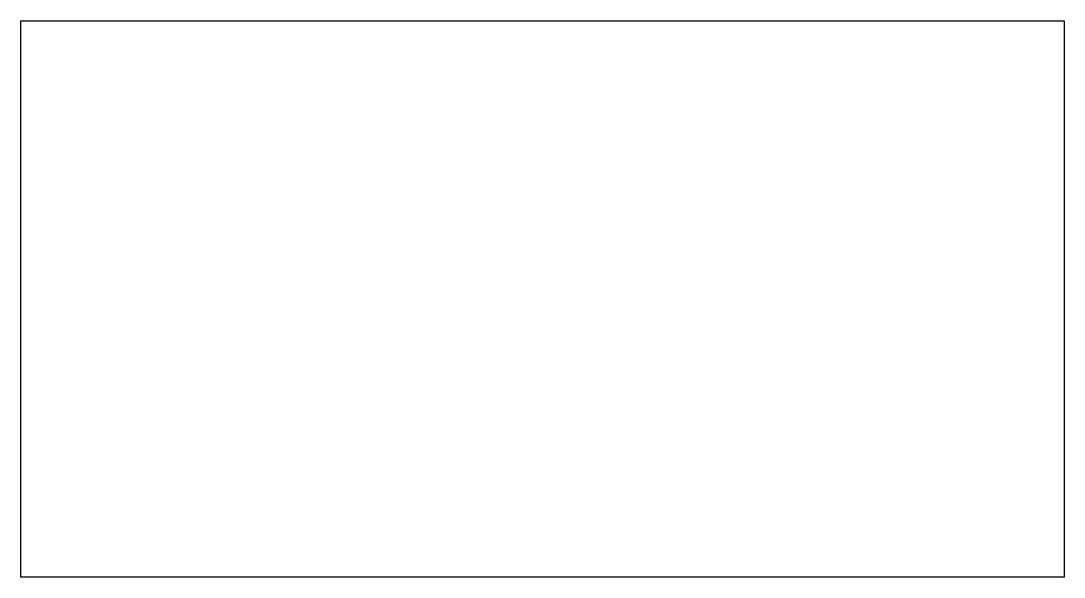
# Model space of a CAD drawing. Extents: x -3 to 147, y 20 to 100.
import ezdxf

# ---------------------------------------------------------------- set-up
doc = ezdxf.new("R2010")
doc.units = 0
doc.layers.get('0').update_dxf_attribs({"linetype": 'continuous'})

msp = doc.modelspace()

# ---------------------------------------------------------------- linework, layer by layer
at = {"color": 0}
msp.add_lwpolyline([(147, 100), (147, 20), (-3, 20), (-3, 100)], close=True, dxfattribs=at)

doc.saveas('drawing.dxf')
